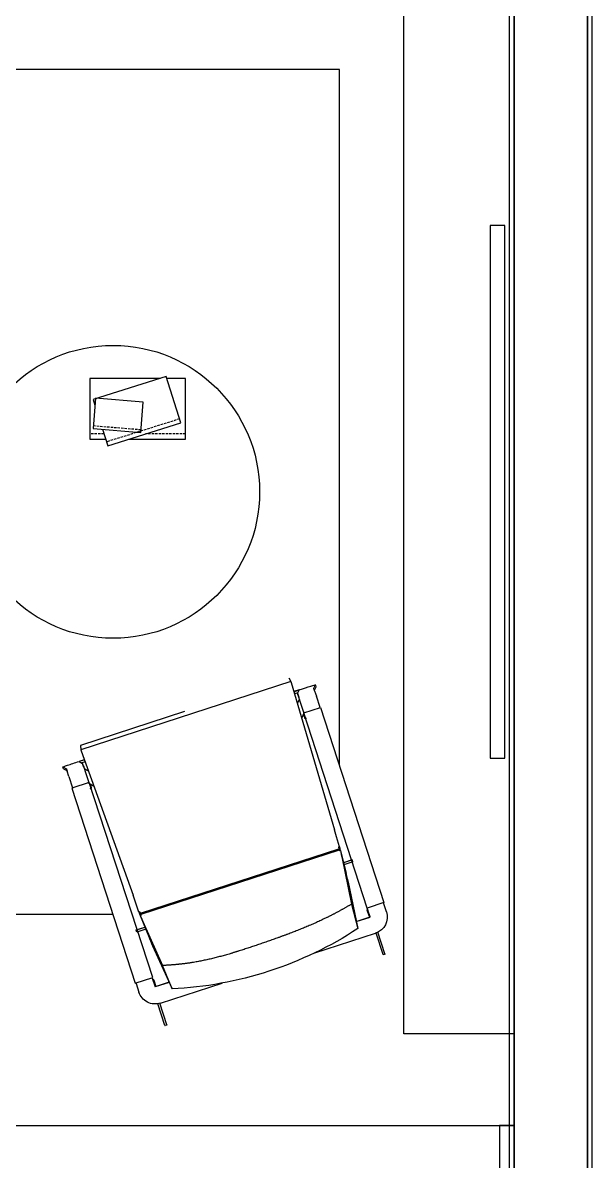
# Model space of a CAD drawing. Header units: millimetres. Extents: x -12551121 to 353735, y 112272 to 285506.
# Drawn here: x 110605 to 112155, y 137979 to 141078 of the extents above; entities that cross this region are included whole.
import ezdxf

# ---------------------------------------------------------------- set-up
doc = ezdxf.new("R2010")
doc.units = ezdxf.units.MM
doc.header["$MEASUREMENT"] = 0
doc.linetypes.add('TYPE A$0$TYPE A$0$TYPE E1_851SQFT$0$TYPE E1-C$0$TYPICAL 1 BEDROOM BLK 1$0$DASHED2', pattern=[9.525, 6.35, -3.175])
for name, color, linetype in [('SHEARWALL L9-L28', 4, 'Continuous'), ('TYPE A$0$TYPE A$0$AM-FURNITURE', 9, 'Continuous'), ('TYPE A$0$TYPE A$0$AM-RC-BEAM-SLAB-WALL', 3, 'Continuous'), ('TYPE A$0$TYPE A$0$AM-WINDOW', 4, 'Continuous'), ('TYPE D2$0$TYPE D2$0$AM-RC-BEAM-SLAB-WALL', 3, 'Continuous')]:
    doc.layers.add(name, color=color, linetype=linetype)

# ---------------------------------------------------------------- blocks, each defined once
blk = doc.blocks.new('*U19')
for points in [[(280583.7531, 238596.4725), (280623.7531, 238596.4725), (280623.7531, 238746.4725), (280583.7531, 238746.4725)], [(280583.7531, 238746.4725), (283183.7531, 238746.4725), (283183.7531, 238596.4725), (280583.7531, 238596.4725)], [(283143.7531, 238596.4725), (283183.7531, 238596.4725), (283183.7531, 238746.4725), (283143.7531, 238746.4725)]]:
    blk.add_lwpolyline(points, close=True)
blk.add_lwpolyline([(280623.7531, 238726.4725), (283143.7531, 238726.4725)])
blk = doc.blocks.new('TYPE A$0$TYPE A$0$FUR-BOOKS')
at = {"layer": 'TYPE A$0$TYPE A$0$AM-FURNITURE', "linetype": 'TYPE A$0$TYPE A$0$TYPE E1_851SQFT$0$TYPE E1-C$0$TYPICAL 1 BEDROOM BLK 1$0$DASHED2'}
for p, q in [((-15013.1, 3069.7, 0), (-14814.5, 3132.2, 0)), ((-15029.6, 3110.4, 0), (-14921, 3110.4, 0)), ((-14908.1, 3099.5, 0), (-14778.4, 3088.8, 0)), ((-14807.6, 3110.4, 0), (-14769.2, 3110.4, 0))]:
    blk.add_line(p, q, dxfattribs=at)
at = {"layer": 'TYPE A$0$TYPE A$0$AM-FURNITURE', "elevation": 0}
for points in [[(-14803.7, 3097.9), (-14817.8, 3142.9), (-15016.5, 3080.4), (-14976.9, 2954.6), (-14778.3, 3017.1), (-14783.1, 3032.4)], [(-14876.4, 3124.4), (-15029.6, 3124.4), (-15029.6, 2959.6), (-14978.5, 2959.6)], [(-14961, 2959.6), (-14769.2, 2959.6), (-14769.2, 3124.4), (-14812, 3124.4)]]:
    blk.add_lwpolyline(points, dxfattribs=at)
blk.add_lwpolyline([(-14907.6, 3106.5), (-14914.3, 3024.4), (-14784.6, 3013.6), (-14777.8, 3095.8)], close=True, dxfattribs=at)
blk = doc.blocks.new('TYPE A$0$TYPE A$0$FUR-MINOTTI')
blk.add_wipeout([(-21292.4, 4058.3), (-21293.3, 4666.6), (-21286.1, 4673.8), (-21286.1, 4679.4), (-21347.5, 4680.2), (-21346.8, 4709.1), (-21349.2, 4720.3), (-21945.9, 4720.3), (-21948.3, 4707.5), (-21947.4, 4680.2), (-22009, 4679.4), (-22009, 4673.7), (-22001.8, 4666.6), (-22001.8, 4616.9), (-22003.6, 4616.9), (-22003.6, 4058.5), (-22001.6, 4058.5), (-22001.1, 4024.4), (-22000.4, 4021.1), (-21997.6, 4013.2), (-21993.7, 4006.2), (-21988.2, 3999.6), (-21984.3, 3996.1), (-21977.9, 3991.8), (-21968.8, 3988), (-21962.3, 3986.5), (-21962.3, 3923.8), (-21956.8, 3923.8), (-21956.8, 3986), (-21781.6, 3986.3), (-21731.4, 3980.8), (-21685.2, 3978.1), (-21647.5, 3977.4), (-21608.3, 3978.1), (-21570.5, 3980.3), (-21541.9, 3982.9), (-21513.5, 3986.3), (-21338.3, 3986.3), (-21338.3, 3923.8), (-21332.7, 3923.8), (-21332.7, 3986.5), (-21318.5, 3991.1), (-21306.9, 3999.6), (-21300.5, 4007.6), (-21295.5, 4018.3), (-21293.5, 4028), (-21293.3, 4045.1), (-21293.3, 4055.5), (-21293.3, 4058.3)]).translate(0, 0, 0).dxf.layer = 'TYPE A$0$TYPE A$0$AM-FURNITURE'
at = {"layer": 'TYPE A$0$TYPE A$0$AM-FURNITURE', "ltscale": 0.306559}
for p, q in [((-21945.9, 4720.3, 0), (-21948.3, 4709.1, 0)), ((-21349.2, 4720.3, 0), (-21346.8, 4709.1, 0))]:
    blk.add_line(p, q, dxfattribs=at)
at = {"layer": 'TYPE A$0$TYPE A$0$AM-FURNITURE'}
for p, q in [((-21647.5, 4720.3, 0), (-21945.9, 4720.3, 0)), ((-21346.8, 4709.1, 0), (-21948.3, 4709.1, 0)), ((-21948.2, 4706, 0), (-21935.6, 4288.2, 0)), ((-21346.9, 4706, 0), (-21359.4, 4288.2, 0)), ((-22001.8, 4649.3, 0), (-22001.8, 4617.4, 0)), ((-21955.2, 4649.3, 0), (-21955.2, 4617.4, 0)), ((-21339.9, 4617.4, 0), (-21339.9, 4649.3, 0)), ((-21293.3, 4617.4, 0), (-21293.3, 4649.3, 0)), ((-22003.6, 4616.9, 0), (-22003.6, 4058.5, 0)), ((-21953.9, 4058.5, 0), (-21953.9, 4616.9, 0)), ((-21340.3, 4058.3, 0), (-21340.3, 4616.9, 0)), ((-21292.4, 4616.9, 0), (-21292.4, 4058.3, 0)), ((-21935.1, 4268.5, 0), (-21935.6, 4288.2, 0)), ((-21359.9, 4268.5, 0), (-21359.4, 4288.2, 0)), ((-21934.4, 4239.9, 0), (-21935.1, 4268.5, 0)), ((-21360.7, 4239.9, 0), (-21359.9, 4268.5, 0)), ((-21933.9, 4230, 0), (-21929.7, 4165.1, 0)), ((-21931.5, 4235.7, 0), (-21363.6, 4235.7, 0)), ((-21363.8, 4231.6, 0), (-21931.3, 4231.6, 0)), ((-21361.1, 4230, 0), (-21365.4, 4165.1, 0)), ((-21956.5, 4195.9, 0), (-21931.7, 4195.9, 0)), ((-21931.7, 4195.2, 0), (-21956.5, 4195.2, 0)), ((-21931.3, 4189.6, 0), (-21956.5, 4189.6, 0)), ((-21932.1, 4212.5, 0), (-21917.9, 4081.6, 0)), ((-21363, 4212.5, 0), (-21377.2, 4081.6, 0)), ((-21338.3, 4189.6, 0), (-21363.8, 4189.6, 0)), ((-21363.4, 4195.9, 0), (-21338.3, 4195.9, 0)), ((-21338.3, 4195.2, 0), (-21363.4, 4195.2, 0)), ((-21927.3, 4141.3, 0), (-21913.3, 4012.9, 0)), ((-21367.8, 4141.3, 0), (-21381.8, 4012.9, 0)), ((-21913.3, 4012.9, 0), (-21917.9, 4081.6, 0)), ((-21377.2, 4081.6, 0), (-21381.8, 4012.9, 0)), ((-22001.8, 4057.7, 0), (-22001.8, 4032.5, 0)), ((-21955.2, 4057.7, 0), (-21955.2, 4032.5, 0)), ((-21915.4, 4032.7, 0), (-21955.2, 4032.7, 0)), ((-21915.4, 4032.5, 0), (-21955.2, 4032.5, 0)), ((-21954.9, 4052.2, 0), (-21954.9, 4032.7, 0)), ((-21379.7, 4032.7, 0), (-21339.9, 4032.7, 0)), ((-21379.7, 4032.5, 0), (-21339.9, 4032.5, 0)), ((-21340.2, 4032.7, 0), (-21340.2, 4052.2, 0)), ((-21339.9, 4032.5, 0), (-21339.9, 4057.7, 0)), ((-21293.3, 4032.5, 0), (-21293.3, 4057.7, 0)), ((-21962.3, 3924.4, 0), (-21962.3, 3986.5, 0)), ((-21956.8, 3924.4, 0), (-21956.8, 3986, 0)), ((-21955.2, 3985.9, 0), (-21779, 3985.9, 0)), ((-21516.1, 3985.9, 0), (-21339.9, 3985.9, 0)), ((-21338.3, 3924.4, 0), (-21338.3, 3986, 0)), ((-21332.7, 3924.4, 0), (-21332.7, 3986.5, 0))]:
    blk.add_line(p, q, dxfattribs=at)
at = {"layer": 'TYPE A$0$TYPE A$0$AM-FURNITURE', "ltscale": 0.149977}
for p, q in [((-22009, 4673.8, 0), (-22009, 4679.4, 0)), ((-21286.1, 4673.8, 0), (-21286.1, 4679.4, 0)), ((-21955, 4666.4, 0), (-21955, 4672, 0)), ((-21340.1, 4666.4, 0), (-21340.1, 4672, 0)), ((-21956.5, 4189.6, 0), (-21956.5, 4195.2, 0)), ((-21338.3, 4189.6, 0), (-21338.3, 4195.2, 0))]:
    blk.add_line(p, q, dxfattribs=at)
at = {"layer": 'TYPE A$0$TYPE A$0$AM-FURNITURE', "ltscale": 0.277449}
blk.add_line((-22009, 4679.3, 0), (-22001.7, 4672, 0), dxfattribs=at)
at = {"layer": 'TYPE A$0$TYPE A$0$AM-FURNITURE', "ltscale": 0.396531}
blk.add_line((-21947.6, 4680.2, 0), (-21962.3, 4680.2, 0), dxfattribs=at)
at = {"layer": 'TYPE A$0$TYPE A$0$AM-FURNITURE', "ltscale": 0.39706}
blk.add_line((-21947.5, 4679.4, 0), (-21962.3, 4679.4, 0), dxfattribs=at)
at = {"layer": 'TYPE A$0$TYPE A$0$AM-FURNITURE', "ltscale": 0.277699}
blk.add_line((-21962.3, 4679.4, 0), (-21955, 4672, 0), dxfattribs=at)
at = {"layer": 'TYPE A$0$TYPE A$0$AM-FURNITURE', "ltscale": 0.083229}
for p, q in [((-21948.3, 4709.1, 0), (-21948.2, 4706, 0)), ((-21346.8, 4709.1, 0), (-21346.9, 4706, 0))]:
    blk.add_line(p, q, dxfattribs=at)
at = {"layer": 'TYPE A$0$TYPE A$0$AM-FURNITURE', "ltscale": 0.396518}
blk.add_line((-21332.7, 4680.2, 0), (-21347.5, 4680.2, 0), dxfattribs=at)
at = {"layer": 'TYPE A$0$TYPE A$0$AM-FURNITURE', "ltscale": 0.397049}
blk.add_line((-21332.7, 4679.4, 0), (-21347.5, 4679.4, 0), dxfattribs=at)
at = {"layer": 'TYPE A$0$TYPE A$0$AM-FURNITURE', "ltscale": 0.277875}
blk.add_line((-21340.1, 4672, 0), (-21332.7, 4679.4, 0), dxfattribs=at)
at = {"layer": 'TYPE A$0$TYPE A$0$AM-FURNITURE', "ltscale": 0.277448}
blk.add_line((-21293.4, 4672, 0), (-21286.1, 4679.3, 0), dxfattribs=at)
at = {"layer": 'TYPE A$0$TYPE A$0$AM-FURNITURE', "ltscale": 0.271359}
blk.add_line((-22009, 4673.7, 0), (-22001.8, 4666.6, 0), dxfattribs=at)
at = {"layer": 'TYPE A$0$TYPE A$0$AM-FURNITURE', "ltscale": 0.424921}
for p, q in [((-22001.8, 4649.3, 0), (-22001.8, 4665.1, 0)), ((-21293.3, 4665.1, 0), (-21293.3, 4649.3, 0))]:
    blk.add_line(p, q, dxfattribs=at)
at = {"layer": 'TYPE A$0$TYPE A$0$AM-FURNITURE', "ltscale": 0.002062}
blk.add_line((-22001.7, 4672, 0), (-22001.7, 4671.9, 0), dxfattribs=at)
at = {"layer": 'TYPE A$0$TYPE A$0$AM-FURNITURE', "ltscale": 0.000442}
for p, q in [((-22001.7, 4672, 0), (-22001.7, 4672, 0)), ((-21955, 4672, 0), (-21955, 4672, 0))]:
    blk.add_line(p, q, dxfattribs=at)
at = {"layer": 'TYPE A$0$TYPE A$0$AM-FURNITURE', "ltscale": 0.251501}
blk.add_line((-21947.4, 4673.8, 0), (-21956.8, 4673.8, 0), dxfattribs=at)
at = {"layer": 'TYPE A$0$TYPE A$0$AM-FURNITURE', "ltscale": 0.00062}
blk.add_line((-21956.8, 4673.7, 0), (-21956.8, 4673.8, 0), dxfattribs=at)
at = {"layer": 'TYPE A$0$TYPE A$0$AM-FURNITURE', "ltscale": 0.000618}
blk.add_line((-21956.8, 4673.8, 0), (-21956.8, 4673.8, 0), dxfattribs=at)
at = {"layer": 'TYPE A$0$TYPE A$0$AM-FURNITURE', "ltscale": 0.420324}
for p, q in [((-21955.2, 4664.9, 0), (-21955.2, 4649.3, 0)), ((-21339.9, 4649.3, 0), (-21339.9, 4664.9, 0))]:
    blk.add_line(p, q, dxfattribs=at)
at = {"layer": 'TYPE A$0$TYPE A$0$AM-FURNITURE', "ltscale": 0.323521}
blk.add_line((-21946.7, 4647.9, 0), (-21955.2, 4656.4, 0), dxfattribs=at)
at = {"layer": 'TYPE A$0$TYPE A$0$AM-FURNITURE', "ltscale": 0.324293}
blk.add_line((-21946.7, 4647.1, 0), (-21955.2, 4655.7, 0), dxfattribs=at)
at = {"layer": 'TYPE A$0$TYPE A$0$AM-FURNITURE', "ltscale": 0.002057}
for p, q in [((-21955, 4672, 0), (-21955.1, 4671.9, 0)), ((-21955, 4666.4, 0), (-21955.1, 4666.3, 0))]:
    blk.add_line(p, q, dxfattribs=at)
at = {"layer": 'TYPE A$0$TYPE A$0$AM-FURNITURE', "ltscale": 0.323946}
blk.add_line((-21339.9, 4655.7, 0), (-21348.4, 4647.1, 0), dxfattribs=at)
at = {"layer": 'TYPE A$0$TYPE A$0$AM-FURNITURE', "ltscale": 0.323162}
blk.add_line((-21339.9, 4656.4, 0), (-21348.3, 4647.9, 0), dxfattribs=at)
at = {"layer": 'TYPE A$0$TYPE A$0$AM-FURNITURE', "ltscale": 0.251311}
blk.add_line((-21338.3, 4673.8, 0), (-21347.7, 4673.8, 0), dxfattribs=at)
at = {"layer": 'TYPE A$0$TYPE A$0$AM-FURNITURE', "ltscale": 0.000507}
for p, q in [((-21340, 4672, 0), (-21340.1, 4672, 0)), ((-21340, 4666.4, 0), (-21340.1, 4666.4, 0)), ((-21293.4, 4672, 0), (-21293.4, 4672, 0))]:
    blk.add_line(p, q, dxfattribs=at)
at = {"layer": 'TYPE A$0$TYPE A$0$AM-FURNITURE', "ltscale": 0.002034}
for p, q in [((-21340, 4671.9, 0), (-21340, 4672, 0)), ((-21340, 4666.3, 0), (-21340, 4666.4, 0))]:
    blk.add_line(p, q, dxfattribs=at)
at = {"layer": 'TYPE A$0$TYPE A$0$AM-FURNITURE', "ltscale": 0.000439}
blk.add_line((-21338.3, 4673.7, 0), (-21338.3, 4673.8, 0), dxfattribs=at)
at = {"layer": 'TYPE A$0$TYPE A$0$AM-FURNITURE', "ltscale": 0.000438}
blk.add_line((-21338.3, 4673.8, 0), (-21338.3, 4673.8, 0), dxfattribs=at)
at = {"layer": 'TYPE A$0$TYPE A$0$AM-FURNITURE', "ltscale": 0.002039}
blk.add_line((-21293.4, 4671.9, 0), (-21293.4, 4672, 0), dxfattribs=at)
at = {"layer": 'TYPE A$0$TYPE A$0$AM-FURNITURE', "ltscale": 0.271325}
blk.add_line((-21293.3, 4666.6, 0), (-21286.1, 4673.7, 0), dxfattribs=at)
at = {"layer": 'TYPE A$0$TYPE A$0$AM-FURNITURE', "ltscale": 0.266394}
for p, q in [((-21953.9, 4616.9, 0), (-22003.6, 4616.9, 0)), ((-22003.6, 4058.5, 0), (-21953.9, 4058.5, 0))]:
    blk.add_line(p, q, dxfattribs=at)
at = {"layer": 'TYPE A$0$TYPE A$0$AM-FURNITURE', "ltscale": 0.0625}
for p, q in [((-22001.4, 4616.9, 0), (-21999, 4616.9, 0)), ((-21955.7, 4616.9, 0), (-21958, 4616.9, 0)), ((-21337.1, 4616.9, 0), (-21339.4, 4616.9, 0)), ((-21296.1, 4616.9, 0), (-21293.7, 4616.9, 0))]:
    blk.add_line(p, q, dxfattribs=at)
at = {"layer": 'TYPE A$0$TYPE A$0$AM-FURNITURE', "ltscale": 0.443975}
blk.add_line((-21956.3, 4616.9, 0), (-21945.6, 4604.3, 0), dxfattribs=at)
at = {"layer": 'TYPE A$0$TYPE A$0$AM-FURNITURE', "ltscale": 0.040642}
for p, q in [((-21953.4, 4599.6, 0), (-21954.7, 4600.5, 0)), ((-21340.4, 4600.5, 0), (-21341.7, 4599.6, 0)), ((-21953.4, 4053.4, 0), (-21954.7, 4052.6, 0)), ((-21340.4, 4052.6, 0), (-21341.7, 4053.4, 0))]:
    blk.add_line(p, q, dxfattribs=at)
at = {"layer": 'TYPE A$0$TYPE A$0$AM-FURNITURE', "ltscale": 0.296422}
blk.add_line((-21953.2, 4613.2, 0), (-21953.2, 4602.2, 0), dxfattribs=at)
at = {"layer": 'TYPE A$0$TYPE A$0$AM-FURNITURE', "ltscale": 0.289993}
blk.add_line((-21953, 4613, 0), (-21953, 4602.2, 0), dxfattribs=at)
at = {"layer": 'TYPE A$0$TYPE A$0$AM-FURNITURE', "ltscale": 0.443969}
blk.add_line((-21349.5, 4604.3, 0), (-21338.8, 4616.9, 0), dxfattribs=at)
at = {"layer": 'TYPE A$0$TYPE A$0$AM-FURNITURE', "ltscale": 0.289983}
blk.add_line((-21342.1, 4613, 0), (-21342.1, 4602.2, 0), dxfattribs=at)
at = {"layer": 'TYPE A$0$TYPE A$0$AM-FURNITURE', "ltscale": 0.296412}
blk.add_line((-21341.9, 4613.2, 0), (-21341.9, 4602.2, 0), dxfattribs=at)
at = {"layer": 'TYPE A$0$TYPE A$0$AM-FURNITURE', "ltscale": 0.257104}
for p, q in [((-21340.3, 4616.9, 0), (-21292.4, 4616.9, 0)), ((-21292.4, 4058.3, 0), (-21340.3, 4058.3, 0))]:
    blk.add_line(p, q, dxfattribs=at)
at = {"layer": 'TYPE A$0$TYPE A$0$AM-FURNITURE', "ltscale": 0.075038}
for p, q in [((-21931.6, 4239.9, 0), (-21934.4, 4239.9, 0)), ((-21360.7, 4239.9, 0), (-21363.5, 4239.9, 0))]:
    blk.add_line(p, q, dxfattribs=at)
at = {"layer": 'TYPE A$0$TYPE A$0$AM-FURNITURE', "ltscale": 0.264249}
for p, q in [((-21934.4, 4239.9, 0), (-21933.8, 4230, 0)), ((-21360.7, 4239.9, 0), (-21361.3, 4230, 0))]:
    blk.add_line(p, q, dxfattribs=at)
at = {"layer": 'TYPE A$0$TYPE A$0$AM-FURNITURE', "ltscale": 0.07502}
for p, q in [((-21931.2, 4230.1, 0), (-21933.9, 4230, 0)), ((-21361.1, 4230, 0), (-21363.9, 4230.1, 0))]:
    blk.add_line(p, q, dxfattribs=at)
at = {"layer": 'TYPE A$0$TYPE A$0$AM-FURNITURE', "ltscale": 0.301337}
for p, q in [((-21933.9, 4230, 0), (-21932.7, 4218.9, 0)), ((-21361.1, 4230, 0), (-21362.3, 4218.9, 0))]:
    blk.add_line(p, q, dxfattribs=at)
at = {"layer": 'TYPE A$0$TYPE A$0$AM-FURNITURE', "ltscale": 0.172045}
for p, q in [((-21932.7, 4218.9, 0), (-21932.1, 4212.5, 0)), ((-21362.3, 4218.9, 0), (-21363, 4212.5, 0))]:
    blk.add_line(p, q, dxfattribs=at)
at = {"layer": 'TYPE A$0$TYPE A$0$AM-FURNITURE', "ltscale": 0.113282}
blk.add_line((-21931.6, 4239.9, 0), (-21931.5, 4235.7, 0), dxfattribs=at)
at = {"layer": 'TYPE A$0$TYPE A$0$AM-FURNITURE', "ltscale": 0.110218}
for p, q in [((-21931.5, 4235.7, 0), (-21931.2, 4231.6, 0)), ((-21363.6, 4235.7, 0), (-21363.8, 4231.6, 0))]:
    blk.add_line(p, q, dxfattribs=at)
at = {"layer": 'TYPE A$0$TYPE A$0$AM-FURNITURE', "ltscale": 0.03856}
for p, q in [((-21931.3, 4231.6, 0), (-21931.2, 4230.1, 0)), ((-21363.8, 4231.6, 0), (-21363.9, 4230.1, 0))]:
    blk.add_line(p, q, dxfattribs=at)
at = {"layer": 'TYPE A$0$TYPE A$0$AM-FURNITURE', "ltscale": 0.038477}
for p, q in [((-21931.3, 4231.6, 0), (-21931.2, 4230.1, 0)), ((-21363.8, 4231.6, 0), (-21363.9, 4230.1, 0))]:
    blk.add_line(p, q, dxfattribs=at)
at = {"layer": 'TYPE A$0$TYPE A$0$AM-FURNITURE', "ltscale": 6.6e-05}
blk.add_line((-21923.8, 4227.4, 0), (-21923.8, 4227.4, 0), dxfattribs=at)
at = {"layer": 'TYPE A$0$TYPE A$0$AM-FURNITURE', "ltscale": 0.113268}
blk.add_line((-21363.5, 4239.9, 0), (-21363.6, 4235.7, 0), dxfattribs=at)
at = {"layer": 'TYPE A$0$TYPE A$0$AM-FURNITURE', "ltscale": 0.019695}
for p, q in [((-21956.5, 4195.2, 0), (-21956.5, 4195.9, 0)), ((-21338.3, 4195.9, 0), (-21338.3, 4195.2, 0))]:
    blk.add_line(p, q, dxfattribs=at)
at = {"layer": 'TYPE A$0$TYPE A$0$AM-FURNITURE', "ltscale": 0.055462}
for p, q in [((-21928.2, 4149.9, 0), (-21928, 4147.9, 0)), ((-21366.8, 4149.9, 0), (-21367.1, 4147.9, 0))]:
    blk.add_line(p, q, dxfattribs=at)
at = {"layer": 'TYPE A$0$TYPE A$0$AM-FURNITURE', "ltscale": 0.177498}
for p, q in [((-21928, 4147.9, 0), (-21927.3, 4141.3, 0)), ((-21367.1, 4147.9, 0), (-21367.8, 4141.3, 0))]:
    blk.add_line(p, q, dxfattribs=at)
at = {"layer": 'TYPE A$0$TYPE A$0$AM-FURNITURE', "ltscale": 0.005243}
for p, q in [((-22001.8, 4057.9, 0), (-22001.8, 4057.7, 0)), ((-21955.2, 4057.9, 0), (-21955.2, 4057.7, 0)), ((-21339.9, 4057.9, 0), (-21339.9, 4057.7, 0)), ((-21293.3, 4057.9, 0), (-21293.3, 4057.7, 0))]:
    blk.add_line(p, q, dxfattribs=at)
at = {"layer": 'TYPE A$0$TYPE A$0$AM-FURNITURE', "ltscale": 0.487139}
for p, q in [((-21953.2, 4050.9, 0), (-21953.2, 4032.7, 0)), ((-21953, 4050.9, 0), (-21953, 4032.7, 0)), ((-21342.1, 4050.9, 0), (-21342.1, 4032.7, 0)), ((-21341.9, 4050.9, 0), (-21341.9, 4032.7, 0))]:
    blk.add_line(p, q, dxfattribs=at)
at = {"layer": 'TYPE A$0$TYPE A$0$AM-FURNITURE', "ltscale": 0.016833}
for p, q in [((-21962.3, 3924.4, 0), (-21962.3, 3923.8, 0)), ((-21956.8, 3924.4, 0), (-21956.8, 3923.8, 0)), ((-21338.3, 3924.4, 0), (-21338.3, 3923.8, 0)), ((-21332.7, 3924.4, 0), (-21332.7, 3923.8, 0))]:
    blk.add_line(p, q, dxfattribs=at)
at = {"layer": 'TYPE A$0$TYPE A$0$AM-FURNITURE', "ltscale": 0.15}
for p, q in [((-21956.8, 3923.8, 0), (-21962.3, 3923.8, 0)), ((-21332.7, 3923.8, 0), (-21338.3, 3923.8, 0))]:
    blk.add_line(p, q, dxfattribs=at)
at = {"layer": 'TYPE A$0$TYPE A$0$AM-FURNITURE', "extrusion": (0, 0, -1)}
for centre, major_axis, ratio, start_param, end_param in [((-21962.4, 4679.4, 0), (-46.6, 0), 0.017507, 0, 1.570871), ((-21962.4, 4679.4, 0), (-46.6, 0), 0.017507, -0.017325, 0), ((-21332.7, 4679.4, 0), (-46.6, 0), 0.017507, 1.57082, 3.141593), ((-21332.7, 4679.4, 0), (-46.6, 0), 0.017507, 3.141593, 3.159019), ((-21962.4, 4673.8, 0), (-46.6, 0), 0.017507, -0.017325, 0), ((-21332.7, 4673.8, 0), (-46.6, 0), 0.017507, 3.141593, 3.159019), ((-22001.4, 4617.4, 0), (-0.466, 0), 0.999389, 4.712386, 6.283184), ((-21955.7, 4617.4, 0), (-0.466, 0), 0.999389, 3.141595, 4.712392), ((-21339.4, 4617.4, 0), (-0.466, 0), 0.999389, 4.712387, 6.283185), ((-21293.7, 4617.4, 0), (-0.466, 0), 0.999389, 3.141591, 4.712389), ((-21999, 4616.4, 0), (-0.466, 0), 0.999389, 1.570796, 3.141594), ((-21958, 4616.4, 0), (-0.466, 0), 0.999389, 0, 1.570797), ((-21296.1, 4616.4, 0), (-0.466, 0), 0.999389, -0.000003, 1.570794), ((-22000.9, 4057.9, 0), (-0.932, 0), 0.999389, 0.000001, 1.570797), ((-22000.9, 4057.7, 0), (-0.932, 0), 0.999389, 0, 1.570797), ((-21955.2, 4032.5, 0), (-46.6, 0), 0.999389, 4.712388, 6.283185), ((-21956.1, 4057.9, 0), (-0.932, 0), 0.999389, 1.570797, 3.141593), ((-21956.1, 4057.7, 0), (-0.932, 0), 0.999389, 1.570797, 3.141593), ((-21339.9, 4032.5, 0), (-46.6, 0), 0.999389, 3.141593, 4.712389), ((-21647.5, 4836.1, 0), (-932.6, -0.5), 0.920781, -1.570164, -1.281255), ((-21647.6, 4836.1, 0), (-932.6, 0.5), 0.920781, 4.422848, 4.711757)]:
    blk.add_ellipse(centre, major_axis=major_axis, ratio=ratio, start_param=start_param, end_param=end_param, dxfattribs=at)
at = {"layer": 'TYPE A$0$TYPE A$0$AM-FURNITURE'}
for points, degree, knots in [([(-22001.7, 4671.9, 0), (-22001.7, 4671.9, 0), (-22001.7, 4671.8, 0), (-22001.7, 4671.5, 0), (-22001.8, 4670.6, 0), (-22001.8, 4669, 0), (-22001.8, 4667.8, 0), (-22001.8, 4666.6, 0), (-22001.8, 4665.2, 0), (-22001.8, 4665.2, 0), (-22001.8, 4665.1, 0), (-22001.8, 4665.1, 0)], 5, [0, 0, 0, 0, 0, 0, 6.682096, 6.682096, 6.682096, 18.055785, 18.055785, 18.055785, 18.280688, 18.280688, 18.280688, 18.280688, 18.280688, 18.280688]), ([(-21955.2, 4664.9, 0), (-21955.2, 4666.4, 0), (-21955.2, 4667.7, 0), (-21955.2, 4668.9, 0), (-21955.1, 4670.5, 0), (-21955.1, 4671.5, 0), (-21955.1, 4671.8, 0), (-21955.1, 4671.9, 0), (-21955.1, 4671.9, 0)], 5, [0, 0, 0, 0, 0, 0, 11.946445, 11.946445, 11.946445, 18.56747, 18.56747, 18.56747, 18.56747, 18.56747, 18.56747]), ([(-21955.2, 4661.1, 0), (-21955.2, 4662.4, 0), (-21955.2, 4663.5, 0), (-21955.2, 4664.5, 0), (-21955.1, 4665.6, 0), (-21955.1, 4666.2, 0), (-21955.1, 4666.3, 0), (-21955.1, 4666.3, 0), (-21955.1, 4666.3, 0)], 5, [0, 0, 0, 0, 0, 0, 12.839967, 12.839967, 12.839967, 17.733328, 17.733328, 17.733328, 17.733328, 17.733328, 17.733328]), ([(-21340, 4671.9, 0), (-21340, 4671.9, 0), (-21340, 4671.8, 0), (-21340, 4671.5, 0), (-21339.9, 4670.5, 0), (-21339.9, 4668.9, 0), (-21339.9, 4667.7, 0), (-21339.9, 4666.4, 0), (-21339.9, 4665, 0), (-21339.9, 4665, 0), (-21339.9, 4665, 0), (-21339.9, 4664.9, 0)], 5, [0, 0, 0, 0, 0, 0, 6.776554, 6.776554, 6.776554, 18.337778, 18.337778, 18.337778, 18.570187, 18.570187, 18.570187, 18.570187, 18.570187, 18.570187]), ([(-21340, 4666.3, 0), (-21340, 4666.3, 0), (-21340, 4666.1, 0), (-21340, 4665.7, 0), (-21339.9, 4664.8, 0), (-21339.9, 4663.4, 0), (-21339.9, 4662.7, 0), (-21339.9, 4661.9, 0), (-21339.9, 4661.1, 0)], 5, [0, 0, 0, 0, 0, 0, 9.615959, 9.615959, 9.615959, 17.747792, 17.747792, 17.747792, 17.747792, 17.747792, 17.747792]), ([(-21293.3, 4665.1, 0), (-21293.3, 4666.5, 0), (-21293.3, 4667.8, 0), (-21293.3, 4669, 0), (-21293.3, 4670.6, 0), (-21293.4, 4671.5, 0), (-21293.4, 4671.8, 0), (-21293.4, 4671.9, 0), (-21293.4, 4671.9, 0)], 5, [0, 0, 0, 0, 0, 0, 11.747537, 11.747537, 11.747537, 18.277887, 18.277887, 18.277887, 18.277887, 18.277887, 18.277887]), ([(-21956.5, 4600.9, 0), (-21956.3, 4600.9, 0), (-21956, 4600.9, 0), (-21955.8, 4600.9, 0), (-21955.3, 4600.9, 0), (-21954.9, 4600.9, 0), (-21954.8, 4600.9, 0), (-21954.7, 4600.9, 0), (-21954.7, 4600.9, 0)], 5, [0, 0, 0, 0, 0, 0, 2.619409, 2.619409, 2.619409, 5.038475, 5.038475, 5.038475, 5.038475, 5.038475, 5.038475]), ([(-21956.5, 4600.6, 0), (-21956.5, 4600.6, 0), (-21956.5, 4600.6, 0), (-21956.5, 4600.6, 0), (-21956.4, 4600.6, 0), (-21956.3, 4600.6, 0), (-21956.3, 4600.6, 0), (-21956.1, 4600.6, 0), (-21956, 4600.6, 0), (-21955.9, 4600.6, 0), (-21955.8, 4600.5, 0), (-21955.6, 4600.5, 0), (-21955.5, 4600.5, 0), (-21955.4, 4600.5, 0), (-21955.3, 4600.5, 0), (-21955.3, 4600.5, 0), (-21955.2, 4600.5, 0), (-21955.2, 4600.5, 0), (-21955.1, 4600.5, 0), (-21955.1, 4600.5, 0), (-21955.1, 4600.5, 0)], 5, [101.546984, 101.546984, 101.546984, 101.546984, 101.546984, 101.546984, 101.760582, 101.760582, 101.760582, 102.278562, 102.278562, 102.278562, 103.285535, 103.285535, 103.285535, 104.289953, 104.289953, 104.289953, 105.265881, 105.265881, 105.265881, 106.192099, 106.192099, 106.192099, 106.192099, 106.192099, 106.192099]), ([(-21954.6, 4599.6, 0), (-21954.6, 4599.6, 0), (-21954.6, 4599.6, 0), (-21954.6, 4599.6, 0), (-21954.6, 4599.6, 0), (-21954.7, 4599.6, 0), (-21954.7, 4599.6, 0), (-21954.9, 4599.6, 0), (-21955, 4599.6, 0), (-21955.1, 4599.5, 0), (-21955.3, 4599.5, 0), (-21955.4, 4599.5, 0), (-21955.5, 4599.5, 0), (-21955.6, 4599.5, 0), (-21955.7, 4599.5, 0), (-21955.8, 4599.5, 0), (-21955.8, 4599.5, 0), (-21955.8, 4599.5, 0)], 5, [0, 0, 0, 0, 0, 0, 0.508419, 0.508419, 0.508419, 1.033287, 1.033287, 1.033287, 1.860457, 1.860457, 1.860457, 2.401806, 2.401806, 2.401806, 2.645745, 2.645745, 2.645745, 2.645745, 2.645745, 2.645745]), ([(-21955.1, 4600.5, 0), (-21955.1, 4600.4, 0), (-21955.1, 4600.4, 0), (-21955.1, 4600.4, 0), (-21955.1, 4600.4, 0), (-21955.1, 4600.4, 0), (-21955, 4600.3, 0), (-21954.9, 4600.2, 0), (-21954.8, 4600, 0), (-21954.7, 4599.9, 0), (-21954.7, 4599.8, 0), (-21954.6, 4599.6, 0)], 5, [24.815892, 24.815892, 24.815892, 24.815892, 24.815892, 24.815892, 25.657633, 25.657633, 25.657633, 28.556469, 28.556469, 28.556469, 42.485305, 42.485305, 42.485305, 42.485305, 42.485305, 42.485305]), ([(-21954.7, 4600.9, 0), (-21954.7, 4600.9, 0), (-21954.6, 4600.9, 0), (-21954.6, 4600.9, 0), (-21954.6, 4600.9, 0), (-21954.5, 4600.9, 0), (-21954.5, 4600.9, 0), (-21954.2, 4600.9, 0), (-21954, 4600.9, 0), (-21953.8, 4600.8, 0), (-21953.6, 4600.8, 0), (-21953.4, 4600.8, 0)], 5, [24.815892, 24.815892, 24.815892, 24.815892, 24.815892, 24.815892, 25.657633, 25.657633, 25.657633, 28.556469, 28.556469, 28.556469, 42.485305, 42.485305, 42.485305, 42.485305, 42.485305, 42.485305]), ([(-21953.2, 4602.2, 0), (-21953.2, 4602.1, 0), (-21953.2, 4602, 0), (-21953.2, 4602, 0), (-21953.2, 4601.8, 0), (-21953.3, 4601.6, 0), (-21953.3, 4601.5, 0), (-21953.3, 4601.3, 0), (-21953.3, 4601.1, 0), (-21953.3, 4601.1, 0), (-21953.3, 4601, 0), (-21953.3, 4600.9, 0), (-21953.4, 4600.8, 0), (-21953.4, 4600.8, 0), (-21953.4, 4600.8, 0)], 5, [0, 0, 0, 0, 0, 0, 0.542956, 0.542956, 0.542956, 1.408861, 1.408861, 1.408861, 1.987468, 1.987468, 1.987468, 2.792718, 2.792718, 2.792718, 2.792718, 2.792718, 2.792718]), ([(-21341.7, 4600.8, 0), (-21341.7, 4600.8, 0), (-21341.7, 4600.8, 0), (-21341.7, 4600.8, 0), (-21341.7, 4600.9, 0), (-21341.8, 4601, 0), (-21341.8, 4601, 0), (-21341.8, 4601.1, 0), (-21341.8, 4601.3, 0), (-21341.8, 4601.4, 0), (-21341.8, 4601.6, 0), (-21341.8, 4601.8, 0), (-21341.8, 4601.9, 0), (-21341.8, 4602, 0), (-21341.8, 4602.1, 0), (-21341.8, 4602.1, 0), (-21341.8, 4602.2, 0), (-21341.8, 4602.2, 0)], 5, [0, 0, 0, 0, 0, 0, 0.536913, 0.536913, 0.536913, 1.088758, 1.088758, 1.088758, 1.960247, 1.960247, 1.960247, 2.533446, 2.533446, 2.533446, 2.792488, 2.792488, 2.792488, 2.792488, 2.792488, 2.792488]), ([(-21340.4, 4600.9, 0), (-21340.4, 4600.9, 0), (-21340.4, 4600.9, 0), (-21340.4, 4600.9, 0), (-21340.5, 4600.9, 0), (-21340.6, 4600.9, 0), (-21340.6, 4600.9, 0), (-21340.8, 4600.9, 0), (-21341.1, 4600.9, 0), (-21341.3, 4600.8, 0), (-21341.5, 4600.8, 0), (-21341.7, 4600.8, 0)], 5, [24.815892, 24.815892, 24.815892, 24.815892, 24.815892, 24.815892, 25.657633, 25.657633, 25.657633, 28.556469, 28.556469, 28.556469, 42.485305, 42.485305, 42.485305, 42.485305, 42.485305, 42.485305]), ([(-21340, 4600.5, 0), (-21340, 4600.4, 0), (-21340, 4600.4, 0), (-21340, 4600.4, 0), (-21340, 4600.4, 0), (-21340, 4600.4, 0), (-21340, 4600.3, 0), (-21340.1, 4600.2, 0), (-21340.2, 4600, 0), (-21340.3, 4599.9, 0), (-21340.4, 4599.8, 0), (-21340.5, 4599.6, 0)], 5, [24.815892, 24.815892, 24.815892, 24.815892, 24.815892, 24.815892, 25.657633, 25.657633, 25.657633, 28.556469, 28.556469, 28.556469, 42.485305, 42.485305, 42.485305, 42.485305, 42.485305, 42.485305]), ([(-21339.3, 4599.5, 0), (-21339.3, 4599.5, 0), (-21339.4, 4599.5, 0), (-21339.5, 4599.5, 0), (-21339.6, 4599.5, 0), (-21339.8, 4599.5, 0), (-21339.9, 4599.5, 0), (-21340.1, 4599.6, 0), (-21340.2, 4599.6, 0), (-21340.3, 4599.6, 0), (-21340.4, 4599.6, 0), (-21340.5, 4599.6, 0), (-21340.5, 4599.6, 0), (-21340.5, 4599.6, 0), (-21340.5, 4599.6, 0)], 5, [0, 0, 0, 0, 0, 0, 0.513089, 0.513089, 0.513089, 1.331697, 1.331697, 1.331697, 1.881463, 1.881463, 1.881463, 2.645793, 2.645793, 2.645793, 2.645793, 2.645793, 2.645793]), ([(-21338.6, 4600.9, 0), (-21338.8, 4600.9, 0), (-21339.1, 4600.9, 0), (-21339.3, 4600.9, 0), (-21339.8, 4600.9, 0), (-21340.1, 4600.9, 0), (-21340.3, 4600.9, 0), (-21340.4, 4600.9, 0), (-21340.4, 4600.9, 0)], 5, [0, 0, 0, 0, 0, 0, 2.619534, 2.619534, 2.619534, 5.038609, 5.038609, 5.038609, 5.038609, 5.038609, 5.038609]), ([(-21338.6, 4600.6, 0), (-21338.6, 4600.6, 0), (-21338.6, 4600.6, 0), (-21338.6, 4600.6, 0), (-21338.7, 4600.6, 0), (-21338.8, 4600.6, 0), (-21338.8, 4600.6, 0), (-21338.9, 4600.6, 0), (-21339.1, 4600.6, 0), (-21339.2, 4600.6, 0), (-21339.3, 4600.5, 0), (-21339.5, 4600.5, 0), (-21339.5, 4600.5, 0), (-21339.7, 4600.5, 0), (-21339.8, 4600.5, 0), (-21339.8, 4600.5, 0), (-21339.9, 4600.5, 0), (-21339.9, 4600.5, 0), (-21339.9, 4600.5, 0), (-21340, 4600.5, 0), (-21340, 4600.5, 0)], 5, [101.54699, 101.54699, 101.54699, 101.54699, 101.54699, 101.54699, 101.760588, 101.760588, 101.760588, 102.278567, 102.278567, 102.278567, 103.285538, 103.285538, 103.285538, 104.289953, 104.289953, 104.289953, 105.265877, 105.265877, 105.265877, 106.192097, 106.192097, 106.192097, 106.192097, 106.192097, 106.192097]), ([(-21929.7, 4165.1, 0), (-21929.4, 4162.5, 0), (-21929.2, 4160, 0), (-21929, 4157.7, 0), (-21928.7, 4154.5, 0), (-21928.4, 4151.9, 0), (-21928.4, 4151.2, 0), (-21928.3, 4150.5, 0), (-21928.2, 4149.9, 0)], 5, [0, 0, 0, 0, 0, 0, 29.660482, 29.660482, 29.660482, 41.636356, 41.636356, 41.636356, 41.636356, 41.636356, 41.636356]), ([(-21366.8, 4149.9, 0), (-21366.7, 4151.3, 0), (-21366.5, 4153.1, 0), (-21366.3, 4155.2, 0), (-21366, 4158.3, 0), (-21365.7, 4161.7, 0), (-21365.6, 4162.8, 0), (-21365.5, 4163.9, 0), (-21365.4, 4165.1, 0)], 5, [0, 0, 0, 0, 0, 0, 28.611401, 28.611401, 28.611401, 41.574373, 41.574373, 41.574373, 41.574373, 41.574373, 41.574373]), ([(-21377.2, 4081.6, 0), (-21403.4, 4075.6, 0), (-21429.6, 4070.6, 0), (-21456, 4066.5, 0), (-21511.5, 4060.1, 0), (-21567.3, 4057.1, 0), (-21596.6, 4056.2, 0), (-21652, 4054.9, 0), (-21707.4, 4054.7, 0), (-21733.4, 4054.9, 0), (-21786.3, 4057, 0), (-21838.7, 4063.4, 0), (-21865.2, 4068.1, 0), (-21891.6, 4074.1, 0), (-21917.9, 4081.6, 0)], 5, [0, 0, 0, 0, 0, 0, 143.030883, 143.030883, 143.030883, 300.119513, 300.119513, 300.119513, 439.47879, 439.47879, 439.47879, 584.087653, 584.087653, 584.087653, 584.087653, 584.087653, 584.087653]), ([(-21955.2, 4053.5, 0), (-21955.2, 4053.5, 0), (-21955.1, 4053.5, 0), (-21955.1, 4053.5, 0), (-21955, 4053.5, 0), (-21954.9, 4053.5, 0), (-21954.8, 4053.5, 0), (-21954.7, 4053.5, 0), (-21954.6, 4053.5, 0), (-21954.6, 4053.5, 0), (-21954.6, 4053.5, 0), (-21954.6, 4053.4, 0)], 5, [0.924605, 0.924605, 0.924605, 0.924605, 0.924605, 0.924605, 1.331693, 1.331693, 1.331693, 1.881457, 1.881457, 1.881457, 2.645784, 2.645784, 2.645784, 2.645784, 2.645784, 2.645784]), ([(-21953.2, 4050.9, 0), (-21953.2, 4050.9, 0), (-21953.2, 4051, 0), (-21953.2, 4051.1, 0), (-21953.2, 4051.2, 0), (-21953.2, 4051.3, 0), (-21953.2, 4051.3, 0), (-21953.2, 4051.4, 0), (-21953.2, 4051.5, 0), (-21953.2, 4051.6, 0), (-21953.2, 4051.7, 0), (-21953.2, 4051.8, 0), (-21953.3, 4051.9, 0), (-21953.3, 4051.9, 0), (-21953.3, 4052, 0), (-21953.3, 4052.1, 0), (-21953.3, 4052.2, 0), (-21953.3, 4052.2, 0), (-21953.3, 4052.3, 0), (-21953.3, 4052.4, 0), (-21953.3, 4052.4, 0), (-21953.3, 4052.5, 0), (-21953.3, 4052.5, 0), (-21953.4, 4052.6, 0), (-21953.4, 4052.7, 0), (-21953.4, 4052.7, 0), (-21953.4, 4052.8, 0), (-21953.5, 4052.9, 0), (-21953.5, 4052.9, 0), (-21953.5, 4053, 0), (-21953.6, 4053, 0), (-21953.6, 4053.1, 0), (-21953.6, 4053.1, 0), (-21953.7, 4053.2, 0), (-21953.7, 4053.2, 0), (-21953.8, 4053.2, 0), (-21953.9, 4053.3, 0), (-21953.9, 4053.3, 0), (-21954, 4053.4, 0), (-21954.1, 4053.4, 0), (-21954.1, 4053.4, 0), (-21954.2, 4053.4, 0), (-21954.3, 4053.5, 0), (-21954.3, 4053.5, 0), (-21954.4, 4053.5, 0), (-21954.4, 4053.5, 0), (-21954.5, 4053.5, 0), (-21954.5, 4053.5, 0), (-21954.6, 4053.5, 0), (-21954.7, 4053.5, 0), (-21954.7, 4053.5, 0), (-21954.8, 4053.5, 0), (-21954.8, 4053.5, 0), (-21954.9, 4053.5, 0), (-21955, 4053.5, 0), (-21955.1, 4053.5, 0), (-21955.1, 4053.5, 0), (-21955.2, 4053.5, 0), (-21955.2, 4053.5, 0)], 3, [0, 0, 0, 0, 0.118575, 0.236568, 0.312938, 0.410491, 0.505804, 0.599127, 0.690371, 0.782411, 0.871975, 0.959156, 1.043994, 1.126599, 1.207363, 1.293546, 1.376205, 1.455832, 1.533951, 1.613121, 1.677681, 1.712548, 1.78403, 1.853619, 1.92614, 2.000996, 2.081456, 2.16069, 2.240225, 2.311815, 2.374583, 2.43713, 2.499591, 2.562227, 2.630148, 2.713105, 2.794534, 2.877109, 2.961639, 3.049065, 3.138304, 3.233148, 3.287982, 3.334241, 3.397902, 3.456961, 3.515158, 3.574289, 3.636452, 3.69898, 3.765217, 3.816921, 3.865538, 3.939618, 4.040082, 4.123824, 4.206307, 4.291108, 4.291108, 4.291108, 4.291108]), ([(-21954.7, 4052.6, 0), (-21954.7, 4052.6, 0), (-21954.7, 4052.6, 0), (-21954.7, 4052.6, 0), (-21954.8, 4052.6, 0), (-21954.9, 4052.6, 0), (-21955, 4052.5, 0), (-21955.1, 4052.5, 0), (-21955.2, 4052.5, 0)], 5, [0, 0, 0, 0, 0, 0, 0.553924, 0.553924, 0.553924, 1.466485, 1.466485, 1.466485, 1.466485, 1.466485, 1.466485]), ([(-21954.7, 4052.2, 0), (-21954.7, 4052.2, 0), (-21954.8, 4052.2, 0), (-21954.9, 4052.2, 0), (-21955, 4052.2, 0), (-21955.2, 4052.2, 0), (-21955.2, 4052.2, 0), (-21955.2, 4052.2, 0), (-21955.2, 4052.2, 0)], 5, [0, 0, 0, 0, 0, 0, 2.169157, 2.169157, 2.169157, 2.177999, 2.177999, 2.177999, 2.177999, 2.177999, 2.177999]), ([(-21954.6, 4053.4, 0), (-21954.7, 4053.3, 0), (-21954.8, 4053.2, 0), (-21954.9, 4053, 0), (-21955, 4052.8, 0), (-21955.1, 4052.7, 0), (-21955.1, 4052.7, 0), (-21955.1, 4052.6, 0), (-21955.1, 4052.6, 0), (-21955.1, 4052.6, 0), (-21955.1, 4052.6, 0), (-21955.1, 4052.6, 0)], 5, [11.334544, 11.334544, 11.334544, 11.334544, 11.334544, 11.334544, 26.991063, 26.991063, 26.991063, 28.593175, 28.593175, 28.593175, 29.023719, 29.023719, 29.023719, 29.023719, 29.023719, 29.023719]), ([(-21953.4, 4052.3, 0), (-21953.6, 4052.2, 0), (-21953.8, 4052.2, 0), (-21954.1, 4052.2, 0), (-21954.3, 4052.2, 0), (-21954.6, 4052.2, 0), (-21954.6, 4052.2, 0), (-21954.6, 4052.2, 0), (-21954.6, 4052.2, 0), (-21954.7, 4052.2, 0), (-21954.7, 4052.2, 0), (-21954.7, 4052.2, 0)], 5, [11.334544, 11.334544, 11.334544, 11.334544, 11.334544, 11.334544, 26.991063, 26.991063, 26.991063, 28.593175, 28.593175, 28.593175, 29.023719, 29.023719, 29.023719, 29.023719, 29.023719, 29.023719]), ([(-21953.4, 4052.3, 0), (-21953.4, 4052.3, 0), (-21953.4, 4052.3, 0), (-21953.4, 4052.2, 0), (-21953.3, 4052.2, 0), (-21953.3, 4052.1, 0), (-21953.3, 4052.1, 0), (-21953.3, 4051.9, 0), (-21953.3, 4051.8, 0), (-21953.3, 4051.7, 0), (-21953.3, 4051.5, 0), (-21953.2, 4051.3, 0), (-21953.2, 4051.2, 0), (-21953.2, 4051.1, 0), (-21953.2, 4051, 0), (-21953.2, 4050.9, 0), (-21953.2, 4050.9, 0), (-21953.2, 4050.9, 0)], 5, [0, 0, 0, 0, 0, 0, 0.536911, 0.536911, 0.536911, 1.088754, 1.088754, 1.088754, 1.960241, 1.960241, 1.960241, 2.533438, 2.533438, 2.533438, 2.792479, 2.792479, 2.792479, 2.792479, 2.792479, 2.792479]), ([(-21341.9, 4050.9, 0), (-21341.9, 4050.9, 0), (-21341.9, 4051, 0), (-21341.9, 4051.1, 0), (-21341.9, 4051.2, 0), (-21341.9, 4051.3, 0), (-21341.9, 4051.3, 0), (-21341.9, 4051.4, 0), (-21341.8, 4051.5, 0), (-21341.8, 4051.6, 0), (-21341.8, 4051.7, 0), (-21341.8, 4051.8, 0), (-21341.8, 4051.8, 0), (-21341.8, 4051.9, 0), (-21341.8, 4052, 0), (-21341.8, 4052.1, 0), (-21341.8, 4052.2, 0), (-21341.8, 4052.2, 0), (-21341.8, 4052.3, 0), (-21341.8, 4052.4, 0), (-21341.8, 4052.4, 0), (-21341.7, 4052.5, 0), (-21341.7, 4052.6, 0), (-21341.7, 4052.6, 0), (-21341.7, 4052.7, 0), (-21341.7, 4052.8, 0), (-21341.6, 4052.9, 0), (-21341.6, 4052.9, 0), (-21341.5, 4053, 0), (-21341.5, 4053, 0), (-21341.5, 4053.1, 0), (-21341.4, 4053.1, 0), (-21341.4, 4053.2, 0), (-21341.3, 4053.2, 0), (-21341.3, 4053.2, 0), (-21341.2, 4053.3, 0), (-21341.2, 4053.3, 0), (-21341.1, 4053.4, 0), (-21341, 4053.4, 0), (-21340.9, 4053.4, 0), (-21340.8, 4053.5, 0), (-21340.8, 4053.5, 0), (-21340.7, 4053.5, 0), (-21340.6, 4053.5, 0), (-21340.6, 4053.5, 0), (-21340.5, 4053.5, 0), (-21340.5, 4053.5, 0), (-21340.4, 4053.5, 0), (-21340.4, 4053.5, 0), (-21340.3, 4053.5, 0), (-21340.2, 4053.5, 0), (-21340.2, 4053.5, 0), (-21340.1, 4053.5, 0), (-21340.1, 4053.5, 0), (-21340, 4053.5, 0), (-21340, 4053.5, 0), (-21339.9, 4053.5, 0), (-21339.9, 4053.5, 0)], 3, [0, 0, 0, 0, 0.11689, 0.233409, 0.312095, 0.409065, 0.503979, 0.596879, 0.687638, 0.77928, 0.868407, 0.955167, 1.038789, 1.114733, 1.189461, 1.282462, 1.370109, 1.451685, 1.531663, 1.611071, 1.68835, 1.759104, 1.833062, 1.910679, 1.990103, 2.069024, 2.147732, 2.225739, 2.303335, 2.381652, 2.459562, 2.540136, 2.601921, 2.641909, 2.719639, 2.792453, 2.866123, 2.944924, 3.043467, 3.141545, 3.240707, 3.32258, 3.387247, 3.44975, 3.512124, 3.573035, 3.6337, 3.695192, 3.757868, 3.8333, 3.898562, 3.946845, 3.99622, 4.04655, 4.109222, 4.193586, 4.277069, 4.277069, 4.277069, 4.277069]), ([(-21341.8, 4050.9, 0), (-21341.8, 4051, 0), (-21341.8, 4051, 0), (-21341.8, 4051.1, 0), (-21341.8, 4051.3, 0), (-21341.8, 4051.5, 0), (-21341.8, 4051.6, 0), (-21341.8, 4051.8, 0), (-21341.8, 4051.9, 0), (-21341.8, 4052, 0), (-21341.8, 4052.1, 0), (-21341.7, 4052.2, 0), (-21341.7, 4052.2, 0), (-21341.7, 4052.3, 0), (-21341.7, 4052.3, 0)], 5, [0, 0, 0, 0, 0, 0, 0.542954, 0.542954, 0.542954, 1.408857, 1.408857, 1.408857, 1.987463, 1.987463, 1.987463, 2.792709, 2.792709, 2.792709, 2.792709, 2.792709, 2.792709]), ([(-21341.7, 4052.3, 0), (-21341.5, 4052.2, 0), (-21341.2, 4052.2, 0), (-21341, 4052.2, 0), (-21340.8, 4052.2, 0), (-21340.5, 4052.2, 0), (-21340.5, 4052.2, 0), (-21340.5, 4052.2, 0), (-21340.4, 4052.2, 0), (-21340.4, 4052.2, 0), (-21340.4, 4052.2, 0), (-21340.4, 4052.2, 0)], 5, [11.334544, 11.334544, 11.334544, 11.334544, 11.334544, 11.334544, 26.991063, 26.991063, 26.991063, 28.593175, 28.593175, 28.593175, 29.023719, 29.023719, 29.023719, 29.023719, 29.023719, 29.023719]), ([(-21340.5, 4053.4, 0), (-21340.5, 4053.5, 0), (-21340.5, 4053.5, 0), (-21340.5, 4053.5, 0), (-21340.5, 4053.5, 0), (-21340.4, 4053.5, 0), (-21340.4, 4053.5, 0), (-21340.2, 4053.5, 0), (-21340.1, 4053.5, 0), (-21340, 4053.5, 0), (-21340, 4053.5, 0), (-21339.9, 4053.5, 0)], 5, [0, 0, 0, 0, 0, 0, 0.508417, 0.508417, 0.508417, 1.033284, 1.033284, 1.033284, 1.706158, 1.706158, 1.706158, 1.706158, 1.706158, 1.706158]), ([(-21340.5, 4053.4, 0), (-21340.4, 4053.3, 0), (-21340.3, 4053.2, 0), (-21340.2, 4053, 0), (-21340.1, 4052.8, 0), (-21340, 4052.7, 0), (-21340, 4052.7, 0), (-21340, 4052.6, 0), (-21340, 4052.6, 0), (-21340, 4052.6, 0), (-21340, 4052.6, 0), (-21340, 4052.6, 0)], 5, [11.334544, 11.334544, 11.334544, 11.334544, 11.334544, 11.334544, 26.991063, 26.991063, 26.991063, 28.593175, 28.593175, 28.593175, 29.023719, 29.023719, 29.023719, 29.023719, 29.023719, 29.023719]), ([(-21340.4, 4052.6, 0), (-21340.4, 4052.6, 0), (-21340.4, 4052.6, 0), (-21340.3, 4052.6, 0), (-21340.3, 4052.6, 0), (-21340.1, 4052.6, 0), (-21340.1, 4052.5, 0), (-21340, 4052.5, 0), (-21339.9, 4052.5, 0)], 5, [0, 0, 0, 0, 0, 0, 0.547197, 0.547197, 0.547197, 1.448788, 1.448788, 1.448788, 1.448788, 1.448788, 1.448788]), ([(-21340.4, 4052.2, 0), (-21340.4, 4052.2, 0), (-21340.3, 4052.2, 0), (-21340.2, 4052.2, 0), (-21340, 4052.2, 0), (-21339.9, 4052.2, 0), (-21339.9, 4052.2, 0), (-21339.9, 4052.2, 0), (-21339.9, 4052.2, 0)], 5, [0, 0, 0, 0, 0, 0, 2.145056, 2.145056, 2.145056, 2.153698, 2.153698, 2.153698, 2.153698, 2.153698, 2.153698])]:
    blk.add_open_spline(points, degree=degree, knots=knots, dxfattribs=at)
blk = doc.blocks.new('TYPE A')
at = {"layer": 'TYPE A$0$TYPE A$0$AM-FURNITURE', "elevation": 0}
for points in [[(100, 7625), (400, 7625), (400, 4600), (100, 4600)], [(165, 5425), (165, 6875), (125, 6875), (125, 5425)]]:
    blk.add_lwpolyline(points, close=True, dxfattribs=at)
at = {"layer": 'TYPE A$0$TYPE A$0$AM-FURNITURE', "ltscale": 10, "elevation": 0}
blk.add_lwpolyline([(2093.5, 7300), (575, 7300), (575, 5000), (2175, 5000), (2175, 5313.7)], dxfattribs=at)
at = {"layer": 'TYPE A$0$TYPE A$0$AM-FURNITURE', "ltscale": 10}
blk.add_circle((1191.4, 6150, 0), 398.6, dxfattribs=at)
at = {"layer": 'TYPE A$0$TYPE A$0$AM-RC-BEAM-SLAB-WALL'}
blk.add_lwpolyline([(100, -100), (-100, -100), (-100, 8525), (100, 8525), (100, 100)], dxfattribs=at)
at = {"layer": 'TYPE A$0$TYPE A$0$AM-FURNITURE'}
blk.add_blockref('TYPE A$0$TYPE A$0$FUR-BOOKS', (16024, 2881.9, 0), dxfattribs=at)
at = {"layer": 'TYPE A$0$TYPE A$0$AM-WINDOW'}
blk.add_blockref('*U19', (-280483.8, -230721.5), dxfattribs=at)
at = {"layer": 'TYPE A$0$TYPE A$0$AM-FURNITURE', "rotation": 197.9999999995914}
blk.add_blockref('TYPE A$0$TYPE A$0$FUR-MINOTTI', (-21049.7, 4548.1, 0), dxfattribs=at)
blk = doc.blocks.new('TYPE D2')
at = {"layer": 'TYPE D2$0$TYPE D2$0$AM-RC-BEAM-SLAB-WALL'}
blk.add_lwpolyline([(9400, -100), (9400, 8275), (9200, 8275), (9200, 100)], dxfattribs=at)

msp = doc.modelspace()

# ---------------------------------------------------------------- block references
at = {"rotation": 180}
msp.add_blockref('TYPE A', (112042.2, 145951.5), dxfattribs=at)

# ---------------------------------------------------------------- next in the draw order: block references
msp.add_blockref('TYPE D2', (121342.2, 145951.5), dxfattribs=at)

# ---------------------------------------------------------------- next in the draw order: block references
msp.add_blockref('TYPE A', (112042.2, 145951.5, 0), dxfattribs=at)

# ---------------------------------------------------------------- next in the draw order: block references
msp.add_blockref('TYPE D2', (121342.2, 145951.5, 0), dxfattribs=at)

# ---------------------------------------------------------------- next in the draw order: linework, layer by layer
at = {"layer": 'SHEARWALL L9-L28', "color": 1}
for p, q in [((111929.7, 137426.6, 0), (111929.7, 145826.6, 0)), ((111929.7, 137426.6, 0), (111929.7, 145826.6, 0)), ((111929.7, 137426.6, 0), (111929.7, 145826.6, 0)), ((111929.7, 137426.6, 0), (111929.7, 145826.6, 0)), ((111929.7, 137426.6, 0), (111929.7, 145826.6, 0)), ((111929.7, 137426.6, 0), (111929.7, 145826.6, 0)), ((111929.7, 137426.6, 0), (111929.7, 145826.6, 0)), ((111929.7, 137426.5), (111929.7, 145826.5)), ((111929.7, 137426.5, 0), (111929.7, 145826.5, 0)), ((111929.7, 137426.5, 0), (111929.7, 145826.5, 0)), ((111929.7, 137426.5, 0), (111929.7, 145826.5, 0)), ((111929.7, 137426.5, 0), (111929.7, 145826.5, 0)), ((111929.7, 137426.5, 0), (111929.7, 145826.5, 0)), ((111929.7, 137426.5, 0), (111929.7, 145826.5, 0)), ((112154.7, 137426.6, 0), (112154.7, 145826.6, 0)), ((112154.7, 137426.6, 0), (112154.7, 145826.6, 0)), ((112154.7, 137426.6, 0), (112154.7, 145826.6, 0)), ((112154.7, 137426.6, 0), (112154.7, 145826.6, 0)), ((112154.7, 137426.6, 0), (112154.7, 145826.6, 0)), ((112154.7, 137426.6, 0), (112154.7, 145826.6, 0)), ((112154.7, 137426.6, 0), (112154.7, 145826.6, 0)), ((112154.7, 137426.5), (112154.7, 145826.5)), ((112154.7, 137426.5, 0), (112154.7, 145826.5, 0)), ((112154.7, 137426.5, 0), (112154.7, 145826.5, 0)), ((112154.7, 137426.5, 0), (112154.7, 145826.5, 0)), ((112154.7, 137426.5, 0), (112154.7, 145826.5, 0)), ((112154.7, 137426.5, 0), (112154.7, 145826.5, 0)), ((112154.7, 137426.5, 0), (112154.7, 145826.5, 0))]:
    msp.add_line(p, q, dxfattribs=at)

doc.saveas('drawing.dxf')
